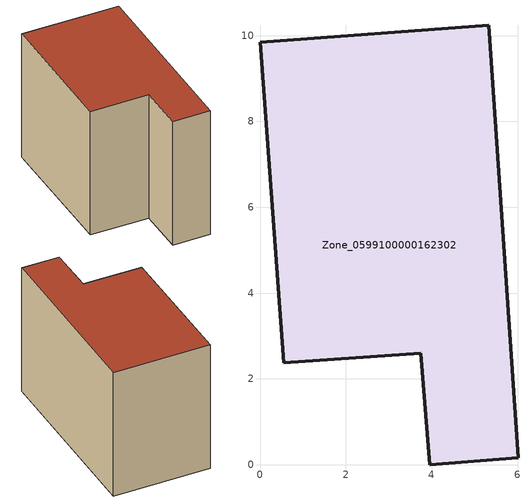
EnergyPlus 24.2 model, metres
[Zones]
Zone_0599100000162302
 floor ground (C_G): 0,9.85 5.33,10.24 6.01,0.17 3.95,0 3.75,2.6 0.55,2.38 z0
 wall outside (C_F): 5.33,10.24 0,9.85 0.55,2.38 3.75,2.6 3.95,0 6.01,0.17 5.33,10.24 z0:7.35
 roof outside (C_R): 6.01,0.17 5.33,10.24 0,9.85 0.55,2.38 3.75,2.6 3.95,0 z7.35
[BUILDING]
Pand.0599100000162302: North Axis=0; Terrain=City; Loads Convergence Tolerance Value=0.04; Temperature Convergence Tolerance Value=0.4; Solar Distribution=FullExterior; Maximum Number of Warmup Days=25; Minimum Number of Warmup Days=1
[Site:Location]
Rotterdam.The.Hague.AP_ZH_NLD Design_Conditions: Latitude=51.96; Longitude=4.45; Time Zone=1; Elevation=-4.5
[SITE:GROUNDTEMPERATURE:BUILDINGSURFACE]
18, 18, 18, 18, 18, 18, 18, 18, 18, 18, 18, 18
[MATERIAL] Thermal Absorptance=0.9; Solar Absorptance=0.7; Visible Absorptance=0.7
Name | Roughness | Thickness | Conductivity | Density | Specific Heat
G.TC.1946 | MediumSmooth | 0.15 | 1 | 540 | 1210
F.TC.1946 | Rough | 0.3 | 0.857143 | 1920 | 840
R.TC.1946 | MediumRough | 0.2 | 0.909091 | 1500 | 1000
[CONSTRUCTION]
C_G: G.TC.1946
C_F: F.TC.1946
C_R: R.TC.1946
[ZONE]
Zone_0599100000162302: Type=1; Multiplier=1; Ceiling Height=Autocalculate; Volume=Autocalculate; Floor Area=autocalculate; Part of Total Floor Area=Yes
[ZONEINFILTRATION:DESIGNFLOWRATE]
Infil_Zone_0599100000162302: Zone or ZoneList or Space or SpaceList=Zone_0599100000162302; Schedule=AlwaysOn; Design Flow Rate Calculation Method=Flow/Area; Flow Rate per Floor Area=0.003; Constant Term Coefficient=1; Temperature Term Coefficient=0; Velocity Term Coefficient=0; Velocity Squared Term Coefficient=0
[HVACTEMPLATE:ZONE:IDEALLOADSAIRSYSTEM]
Zone_0599100000162302: Maximum Heating Supply Air Temperature=50; Minimum Cooling Supply Air Temperature=13; Maximum Heating Supply Air Humidity Ratio=0.0156; Minimum Cooling Supply Air Humidity Ratio=0.0077; Heating Limit=NoLimit; Cooling Limit=NoLimit; Dehumidification Control Type=ConstantSensibleHeatRatio; Cooling Sensible Heat Ratio=0.7; Dehumidification Setpoint=60; Humidification Control Type=None; Humidification Setpoint=30; Outdoor Air Method=None; Outdoor Air Flow Rate per Person=0.00944; Outdoor Air Flow Rate per Zone Floor Area=0; Outdoor Air Flow Rate per Zone=0; Demand Controlled Ventilation Type=None; Outdoor Air Economizer Type=NoEconomizer; Heat Recovery Type=None; Sensible Heat Recovery Effectiveness=0.7; Latent Heat Recovery Effectiveness=0.65
[ZONECONTROL:THERMOSTAT]
ThermostatControl_Zone_0599100000162302: Zone or ZoneList=Zone_0599100000162302; Control Type Schedule=DualSetpointControlType; Control 1=Thermostat_Zone_0599100000162302; Temperature Difference Between Cutout And Setpoint=0
[THERMOSTATSETPOINT:DUALSETPOINT]
Thermostat_Zone_0599100000162302: Heating Setpoint Temperature Schedule=HeatingSetpoint_Zone_0599100000162302; Cooling Setpoint Temperature Schedule=CoolingSetpoint_Zone_0599100000162302
[SCHEDULE:COMPACT]
HeatingSetpoint_Zone_0599100000162302: Through: 12/31, For: AllDays, Until: 24:00, 21
CoolingSetpoint_Zone_0599100000162302: Through: 12/31, For: AllDays, Until: 24:00, 24
DualSetpointControlType: Through: 12/31, For: AllDays, Until: 24:00, 4
AlwaysOn: Through: 12/31, For: AllDays, Until: 24:00, 1
